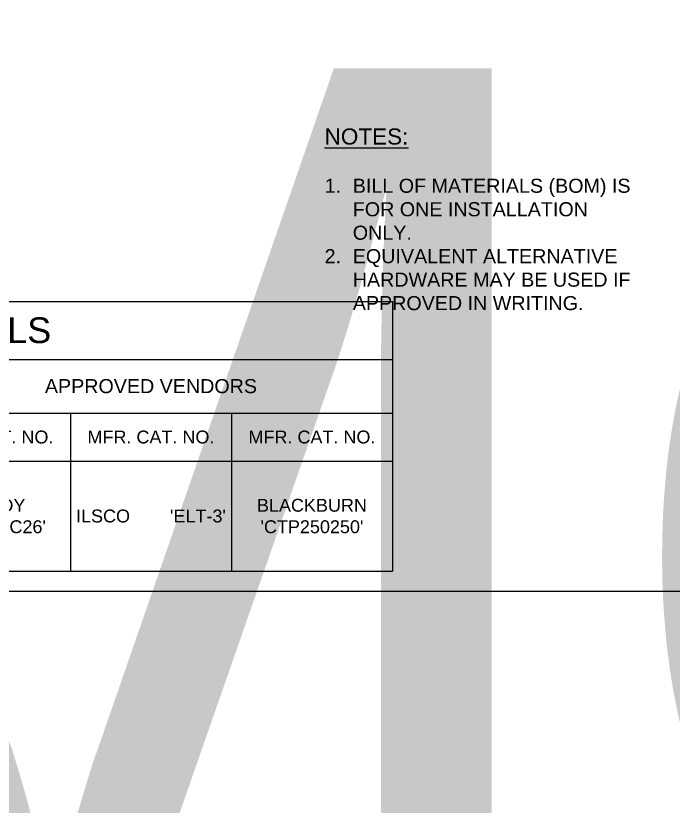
# Model space of a CAD drawing. Header units: feet. Extents: x -17 to 453, y -41 to 31.
# Drawn here: x 50.77 to 55.87, y -14.48 to -8.34 of the extents above; entities that cross this region are included whole.
import ezdxf
from ezdxf.enums import TextEntityAlignment as Align

# ---------------------------------------------------------------- set-up
doc = ezdxf.new("R2018")
doc.units = ezdxf.units.FT
doc.header["$MEASUREMENT"] = 0
doc.layers.add('G-ANNO-TEXT', color=1, linetype='Continuous')
doc.layers.add('G-NPLT', color=67, linetype='Continuous', plot=False)
doc.styles.add('NEI-A', font='arial.ttf')
doc.styles.get("Standard").update_dxf_attribs({"font": 'arial.ttf'})

# ---------------------------------------------------------------- blocks, each defined once
blk = doc.blocks.new('DETAIL_TITLE')
at = {"style": 'NEI-A', "flags": 8}
blk.add_attdef('#', text='', height=0.2, dxfattribs=at).set_placement((0.5922, -0.5109), align=Align.MIDDLE_CENTER)
at = {"lineweight": 30, "style": '', "flags": 104}
blk.add_attdef('DETAIL_TITLE', text='', height=0.2, dxfattribs=at).set_placement((0.9099, -0.5251), align=Align.BOTTOM_LEFT)
at = {"style": 'NEI-A'}
for tag, p in [('SCALE:', (0.9386, -0.7379)), ('1"_=_', (1.5474, -0.7379))]:
    blk.add_attdef(tag, text='', height=0.1, dxfattribs=at).set_placement(p, align=Align.BOTTOM_LEFT)
blk = doc.blocks.new('*T68')
at = {"layer": 'G-ANNO-TEXT', "color": 0, "linetype": 'ByBlock', "lineweight": -2, "transparency": 16777216}
for p, q in [((0, 0), (8, 0)), ((0, 0), (0, -2.0948)), ((8, 0), (8, -2.0948)), ((0, -0.45), (8, -0.45)), ((0.6744, -0.45), (0.6744, -2.0948)), ((1.2702, -0.45), (1.2702, -2.0948)), ((4.25, -0.45), (4.25, -2.0948)), ((4.25, -0.8674), (8, -0.8674)), ((5.5, -0.8674), (5.5, -2.0948)), ((6.75, -0.8674), (6.75, -2.0948)), ((0, -1.2404), (8, -1.2404)), ((0, -2.0948), (8, -2.0948))]:
    blk.add_line(p, q, dxfattribs=at)
at = {"layer": 'G-ANNO-TEXT', "color": 0, "transparency": 16777216, "attachment_point": 5, "style": 'NEI-A'}
for s, insert, char_height, width in [('BILL OF MATERIALS', (4, -0.225), 0.2, 7.88), ('APPROVED VENDORS', (6.125, -0.6587), 0.109375, 3.63), ('ITEM\\PNO.', (0.3372, -0.8452), 0.15, 0.554369), ('QTY.', (0.9723, -0.8452), 0.15, 0.475869), ('DESCRIPTION', (2.7601, -0.8452), 0.15, 2.859762), ('MFR. CAT. NO.', (4.875, -1.0539), 0.1, 1.13), ('MFR. CAT. NO.', (6.125, -1.0539), 0.1, 1.13), ('MFR. CAT. NO.', (7.375, -1.0539), 0.1, 1.13), ('\\A1;IRREVERSIBLE COMPRESSION GROUND\\PTAP CONNECTOR - CONNECTING\\P#2/0 CABLE TO #2/0 CABLE', (2.7601, -1.6676), 0.1, 2.859762), ("BURNDY  'YGHC26C26'", (4.875, -1.6676), 0.1, 1.13), ("BLACKBURN 'CTP250250'", (7.375, -1.6676), 0.1, 1.13), ('1', (0.3372, -1.6676), 0.1, 0.554369), ('1', (0.9723, -1.6676), 0.1, 0.475869), ("ILSCO        'ELT-3'", (6.125, -1.6676), 0.1, 1.13)]:
    blk.add_mtext(s, dxfattribs=dict(at, insert=insert, char_height=char_height, width=width))

msp = doc.modelspace()

# ---------------------------------------------------------------- linework, layer by layer
at = {"layer": 'G-NPLT'}
msp.add_line((45.09242, -12.80943), (88.37485, -12.80943), dxfattribs=at)

# ---------------------------------------------------------------- block references
msp.add_blockref('*T68', (45.69056, -10.55797))
at = {"layer": 'G-ANNO-TEXT'}
ref = msp.add_blockref('DETAIL_TITLE', (45.86472, -8.52128), dxfattribs=at)
lines = msp.add_mtext('{\\LMOTOR SUPPORT POST/END OF TRACKER GROUNDING (ABOVE GROUND)}', dxfattribs={"layer": '0', "insert": (46.77461, -8.74642), "char_height": 7.6528868, "attachment_point": 1})
ref.add_attrib('DETAIL_TITLE', '', (46.77461, -8.74642)).embed_mtext(lines)

# ---------------------------------------------------------------- texts
at = {"layer": 'G-ANNO-TEXT', "insert": (53.16392, -9.21403), "char_height": 0.109375, "attachment_point": 1, "style": 'NEI-A'}
msp.add_mtext_dynamic_manual_height_columns('{\\H1.1429x;\\LNOTES:}\\P\\P\\pxi-2,l2,t2;1.^IBILL OF MATERIALS (BOM) IS FOR ONE INSTALLATION ONLY.\\P2.^IEQUIVALENT ALTERNATIVE HARDWARE MAY BE USED IF APPROVED IN WRITING.', width=2.5351883, gutter_width=0.9375, heights=[1.37891], dxfattribs=at)

doc.saveas('drawing.dxf')
